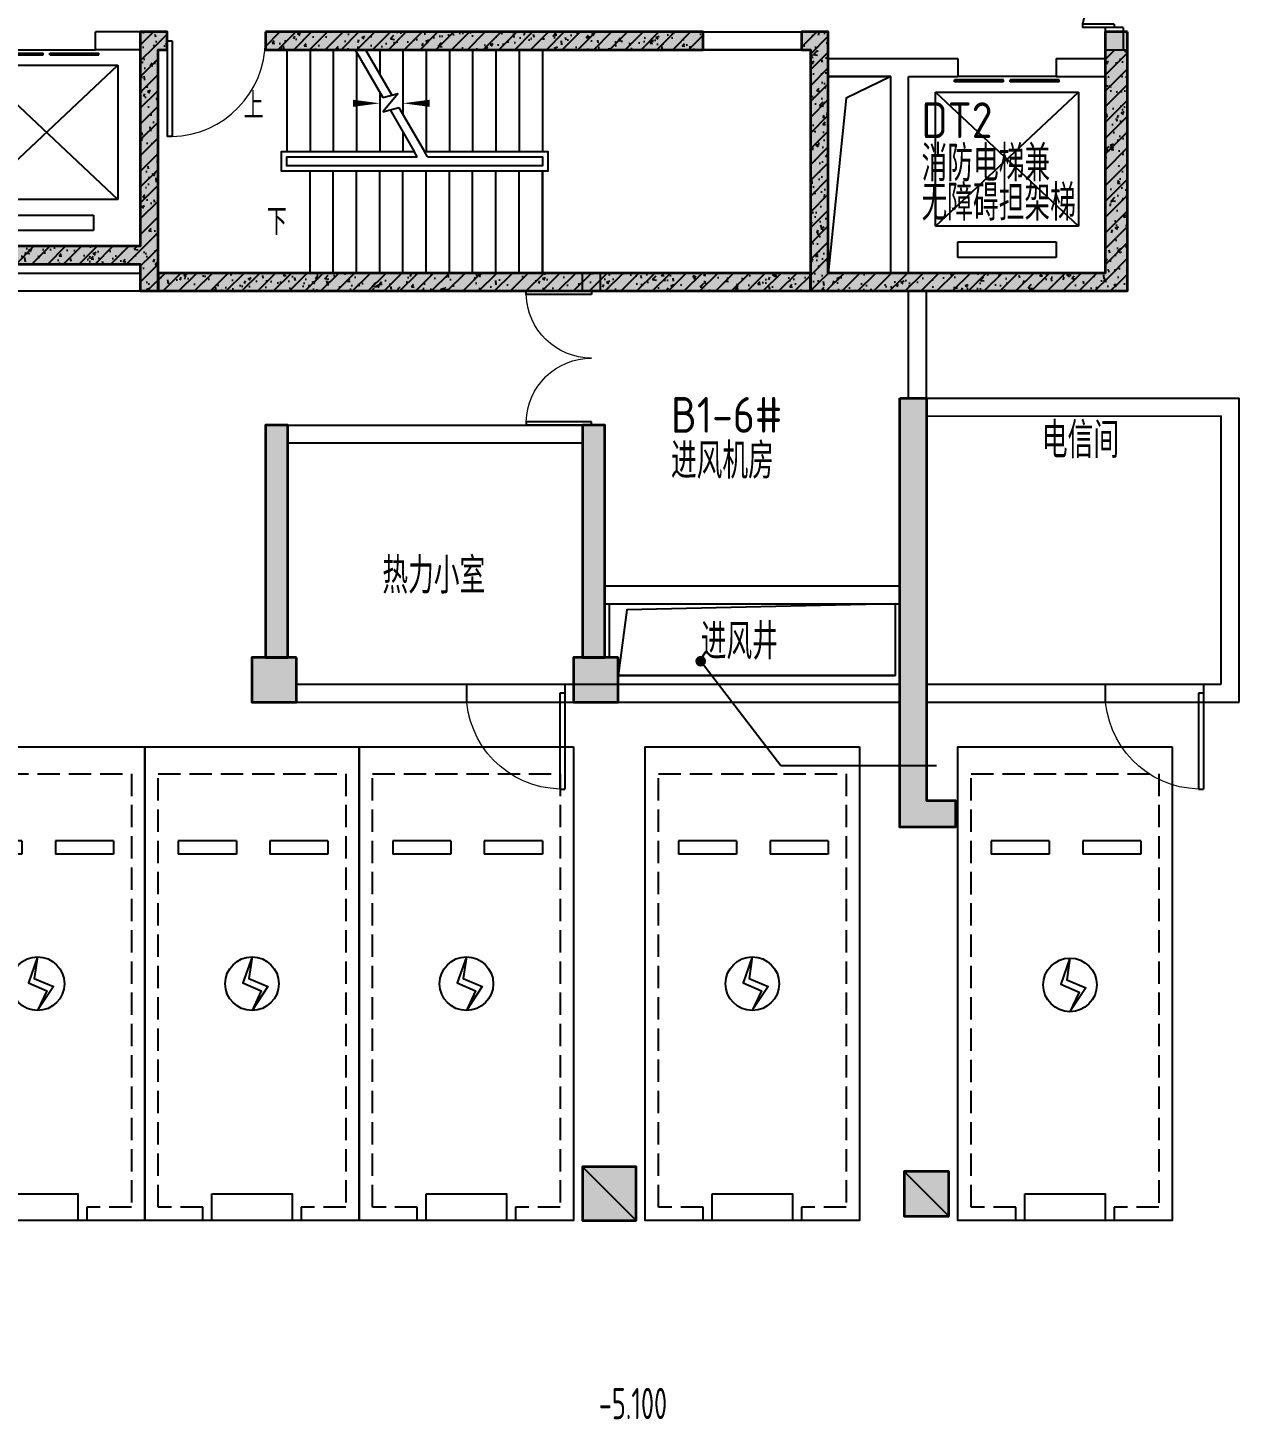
# Model space of a CAD drawing. Extents: x 512858 to 514372, y -232486 to -231710.
# Drawn here: x 512946.51 to 512960.07, y -232100.12 to -232084.55 of the extents above; entities that cross this region are included whole.
import ezdxf

# ---------------------------------------------------------------- set-up
doc = ezdxf.new("R2010")
doc.units = 0
doc.header["$LTSCALE"] = 1000
for name, pattern in [('2#HXT-B1$0$CACHE2', [0.1875, 0.125, -0.0625]), ('新块$0$__DASH', [0.35, 0.25, -0.1]), ('新块$0$DASH', [0.35, 0.25, -0.1])]:
    doc.linetypes.add(name, pattern=pattern)
doc.layers.get('0').update_dxf_attribs({"color": 252})
for name, color, linetype in [('2#HXT-B1$0$A-ANNO-50-SYMB', 252, 'Continuous'), ('2#HXT-B1$0$A-DOOR', 252, 'Continuous'), ('2#HXT-B1$0$A-FIRE-DOOR', 252, 'Continuous'), ('2#HXT-B1$0$A-HOLE-E', 252, 'Continuous'), ('2#HXT-B1$0$A-HOLE-H', 252, '2#HXT-B1$0$CACHE2'), ('2#HXT-B1$0$A-PATT-COLU', 252, 'Continuous'), ('2#HXT-B1$0$A-STAIR', 252, 'Continuous'), ('2#HXT-B1$0$A-STR-CONC-B', 252, 'Continuous'), ('2#HXT-B1$0$A-STR-CONC-C', 252, 'Continuous'), ('2#HXT-B1$0$A-WALL-S', 252, 'Continuous'), ('_0', 252, 'Continuous'), ('A-ANNO-HATC-PATT', 252, 'Continuous'), ('A-ANNO-LEVL', 252, 'Continuous'), ('A-ANNO-NOTE', 252, 'Continuous'), ('A-COLU-CONC', 252, 'Continuous'), ('A-DOOR-FIRE', 252, 'Continuous'), ('A-WALL-BLOK', 252, 'Continuous'), ('AA-WALL', 252, 'Continuous'), ('AD-普通车位', 252, 'Continuous'), ('B1F_车位$0$A-PARK-W', 252, 'Continuous'), ('建-房间名称', 252, 'Continuous'), ('新块$0$A-PARK-D', 252, 'Continuous'), ('新块$0$AD-普通车位', 252, '新块$0$DASH'), ('风井', 252, 'Continuous')]:
    doc.layers.add(name, color=color, linetype=linetype)
for name, color, linetype, lineweight in [('S-COLU', 252, 'Continuous', 35), ('s-colu-cons', 252, 'Continuous', 35), ('S-COLU-HATC', 252, 'Continuous', 25), ('S-WALL', 252, 'Continuous', 35), ('S-WALL-HATC', 252, 'Continuous', 25)]:
    doc.layers.add(name, color=color, linetype=linetype, lineweight=lineweight)
doc.styles.add('2#HXT-B1$0$_TCH_DIM', font='ROMAND', dxfattribs={"width": 0.75, "bigfont": 'HZFS'})
doc.styles.add('_TCH_DIM', font='TSSDENG.shx', dxfattribs={"width": 0.8, "bigfont": 'hztxt.shx'})
doc.styles.add('邻里中心-雨水$0$STANDARD', font='GBENOR', dxfattribs={"bigfont": 'GBCBIG'})
pattern_1 = [(45, (0, 0), (-88.38834764831844, 88.38834764831844), []), (50, (0, 0), (358.6300913003767, -31.37606749129755), [37.5, -412.5]), (355, (0, 0), (-69.3756668065, 376.0960668500059), [30, -330]), (100.4514, (29.88584, -2.61467), (289.2546908570108, 344.7197710304768), [31.870095, -350.571056]), (46.1842, (0, 100), (533.6205243128222, -82.75950716450905), [56.25, -618.75]), (96.63560000000001, (44.4683725, 93.1033465), (467.3313527743517, 487.0589354502209), [47.805144, -525.8565]), (351.1842, (0, 100), (467.3309725668136, 487.0593004626623), [45, -495]), (21, (50, 75), (298.4535260592309, -201.3094453326694), [37.5, -412.5]), (325.9999999999999, (50, 75), (121.6576659607912, 362.5750225234264), [30, -330]), (71.4514, (74.8711165, 58.224197), (420.111314290745, 161.2652483549762), [31.870095, -350.571056]), (37.5, (0, 0), (6.079927658645312, 166.4469269156558), [0, -326, 0, -335, 0, -331.25]), (7.5, (0, 0), (131.5347687210743, 197.2058559411801), [0, -191, 0, -318.5, 0, -126.25]), (-32.5, (-111.5, 0), (266.9112180862045, -11.27743586718988), [0, -125, 0, -390, 0, -517.5]), (-42.50000000000001, (-161.5, 0), (291.5930846711931, 50.05249116615887), [0, -162.5, 0, -259, 0, -367.5])]

# ---------------------------------------------------------------- blocks, each defined once
blk = doc.blocks.new('新块$0$A$C0EC85F9A')
at = {"layer": '新块$0$A-PARK-D'}
for p, q in [((1024.865119934082, 1200.108159065247), (374.865119934082, 1200.108155250549)), ((374.8651123046875, 1050.108156204224), (374.865119934082, 1200.108155250549)), ((1024.865119934082, 1050.108158111572), (1024.865119934082, 1200.108159065247)), ((2049.865119934082, 1200.108160018921), (1399.865112304688, 1200.108158111572)), ((1399.865127563477, 1050.108156204224), (1399.865112304688, 1200.108158111572)), ((2049.865127563477, 1050.108158111572), (2049.865119934082, 1200.108160018921)), ((1024.865119934082, 1050.108158111572), (374.8651123046875, 1050.108156204224)), ((2049.865127563477, 1050.108158111572), (1399.865127563477, 1050.108156204224))]:
    blk.add_line(p, q, dxfattribs=at)
for points in [[(2400, 9.536743164e-07), (2400.000007629395, 5300), (7.6293945312e-06, 5300), (0, 0)], [(750.0000076293945, 5000.000000953674), (1650.000015258789, 5000.000000953674), (1650, 5299.999997138977), (750, 5299.999999046326)]]:
    blk.add_lwpolyline(points, close=True, dxfattribs=at)
at = {"layer": '新块$0$A-PARK-D', "linetype": '新块$0$__DASH'}
blk.add_lwpolyline([(650, 5300.000000953674), (650.0000076293945, 5150), (150, 5150.000000953674), (150.0000076293945, 300), (2250.000007629395, 300.0000009536743), (2250.000015258789, 5150), (1750.000007629395, 5150), (1750.000007629395, 5300.000000953674)], dxfattribs=at)
blk = doc.blocks.new('新块$0$dfghgfhfghg')
at = {"layer": '新块$0$A-PARK-D', "extrusion": (-1.872561112644678e-08, 1.87406039580014e-20, 0.9999999999999999), "rotation": 8.24447464e-08}
blk.add_blockref('新块$0$A$C0EC85F9A', (-1200.000000011176, -2800.000008820101, -2.2470733351e-05), dxfattribs=at)
blk = doc.blocks.new('A$C040F5B7D')
at = {"layer": '新块$0$AD-普通车位', "extrusion": (2.154672387120172e-06, 6.254128229541402e-07, -0.9999999999974832), "zscale": -1}
blk.add_blockref('新块$0$dfghgfhfghg', (-1200.000486263942, 2799.99967507812, 0.0051262731014366), dxfattribs=at)
blk = doc.blocks.new('CHEWEI')
at = {"layer": 'AD-普通车位', "extrusion": (0, 0, -1), "xscale": -1, "zscale": -1, "rotation": 180}
for p in [(-609683.101826099, 196523.3585754803, 0.0033146879616426), (-612083.1023123797, 196523.3582417418, 0.0033146879616426), (-614483.1027986605, 196523.3582417359, 0.0033146879616426), (-617683.101826099, 196523.358575487, 0.0033146879616426), (-621182.9431304957, 196523.078136235, -0.0135671869861596)]:
    blk.add_blockref('A$C040F5B7D', p, dxfattribs=at)
blk = doc.blocks.new('电动车')
at = {"layer": 'B1F_车位$0$A-PARK-W'}
for points in [[(625881.3127244372, 295771.7837683511), (625779.1904470803, 295479.8799666952), (625983.6286609786, 295390.3887376297), (625881.3127244372, 295171.7837683511)], [(625881.3127244371, 295771.7837683511), (625844.7634110507, 295529.8799666952), (626057.7715200944, 295440.3887376297), (625881.3127244372, 295171.7837683511)]]:
    blk.add_lwpolyline(points, dxfattribs=at)
blk.add_circle((625881.3127244372, 295471.7837683511), 300, dxfattribs=at)
blk = doc.blocks.new('2#HXT-B1$0$$DorLib2D$00000225')
at = {"color": 0}
for p, q in [((0.4750000000000032, -0.0014478852985498), (0.4750000000000032, 0.7521225008925327)), ((0.4750000000000032, 0.7521225008925327), (0.5000000000000036, 0.7521225008925363)), ((0.5000000000000036, -0.0014478852985498), (0.5000000000000036, 0.7521225008925363)), ((-0.4999999999999982, -3.6e-15), (-0.5, 0.252035990386009)), ((-0.4750000000000014, 0.252035990386009), (-0.5, 0.252035990386009)), ((-0.4749999999999996, -3.6e-15), (-0.4750000000000014, 0.252035990386009)), ((-0.4749999999999996, -3.6e-15), (-0.4999999999999947, -3.6e-15)), ((0.4750000000000032, -0.0014478852985498), (0.4999999999999929, -0.0014478852985498))]:
    blk.add_line(p, q, dxfattribs=at)
for centre, radius, start, end in [((0.5046168020419071, -0.0019208093578129), 0.7546247204382253, 92.24926861260724, 179.7237749158362), ((-0.5007908120542499, 0.0025725639174823), 0.2507930763238999, 359.7898704778746, 84.09743784757413)]:
    blk.add_arc(centre, radius, start, end, dxfattribs=at)
blk = doc.blocks.new('2#HXT-B1$0$$DORLIB2D$00000127')
at = {"color": 0}
for points in [[(-0.5333333333328483, 0.7948983154366971), (-0.5333333333328483, 0.690405644187237)], [(-0.0333333333328483, 0.7948983154366971), (-0.5333333333328483, 0.7948983154366971)], [(-0.0333333333328483, 0.7948983154366971), (-0.0333333333328483, 0.690405644187237)], [(0.5333333333328483, 0.7948983154366971), (0.0333333333328483, 0.7948983154366971)], [(0.0333333333328483, 0.7948983154366971), (0.0333333333328483, 0.690405644187237)], [(0.5333333333328483, 0.7948983154366971), (0.5333333333328483, 0.690405644187237)], [(-0.0333333333328483, 0.690405644187237), (-0.5333333333328483, 0.690405644187237)], [(0.5333333333328483, 0.690405644187237), (0.0333333333328483, 0.690405644187237)], [(0.5, 0.4999999999999858), (-0.5, 0.4999999999999858)]]:
    blk.add_lwpolyline(points, dxfattribs=at)
blk = doc.blocks.new('2#HXT-B1$0$$DorLib2D$00000001')
for p, q in [((0.45, 0.9750000000000001), (0.5000000000000002, 0.9750000000000001)), ((0.45, 0), (0.45, 0.9750000000000001)), ((0.5, 0), (0.5, 0.9750000000000001)), ((0.5, 0), (0.45, 0))]:
    blk.add_line(p, q)
at = {"lineweight": 13}
blk.add_arc((0.475, 0), 0.975, 91.4692835813538, 180, dxfattribs=at)
blk = doc.blocks.new('2#HXT-B1$0$$DorLib2D$00000231')
at = {"color": 0}
for p, q in [((-0.4999999999999947, 7.1e-15), (-0.2500000000000284, 0.4330127018921708)), ((0.5000000000000053, 7.1e-15), (0.250000000000032, 0.4330127018921708))]:
    blk.add_line(p, q, dxfattribs=at)
for centre, radius, start, end in [((-0.4999999999996803, 3.055e-13), 0.499999999999681, 0, 59.99999999996344), ((0.5000000000000426, -2.49e-14), 0.4999999999999835, 120.0000000000366, 180)]:
    blk.add_arc(centre, radius, start, end, dxfattribs=at)
blk = doc.blocks.new('2#HXT-B1')
at = {"layer": '2#HXT-B1$0$A-PATT-COLU'}
h = blk.add_hatch(dxfattribs=at)
h.set_pattern_fill('钢筋混凝土', color=256, scale=50, style=0)
h.set_pattern_definition(pattern_1)
h.paths.add_polyline_path([(-59162.02434097709, -20597.76585794642), (-59162.02434097707, -20897.76585794642), (-58262.02434097708, -20897.76585794637), (-58112.02434097708, -20797.76585794636), (-58112.02434097709, -20597.76585794636)], flags=17)
h = blk.add_hatch(dxfattribs=at)
h.set_pattern_fill('钢筋混凝土', color=256, scale=50, style=0)
h.set_pattern_definition(pattern_1)
h.paths.add_polyline_path([(-58112.02434097708, -20797.76585794636), (-57962.02434097708, -20897.76585794636), (-54612.02434097708, -20897.76585794642), (-54612.02434097708, -20747.76585794642), (-54612.02434097708, -20597.76585794642), (-58112.02434097708, -20597.76585794636)], flags=17)
h = blk.add_hatch(dxfattribs=at)
h.set_pattern_fill('钢筋混凝土', color=256, scale=50, style=0)
h.set_pattern_definition(pattern_1)
h.paths.add_polyline_path([(-54612.02434097708, -20747.76585794642), (-54612.02434097708, -20897.76585794642), (-52412.02434097696, -20897.76585794642), (-52412.02434097697, -20747.76585794642), (-52412.02434097696, -20597.76585794642), (-54612.02434097708, -20597.76585794642)], flags=17)
h = blk.add_hatch(dxfattribs=at)
h.set_pattern_fill('钢筋混凝土', color=256, scale=50, style=0)
h.set_pattern_definition(pattern_1)
h.paths.add_polyline_path([(-52412.02434097697, -20747.76585794642), (-52412.02434097694, -20897.76585794642), (-52012.0243409769, -20897.76585794632), (-52162.02434097696, -20797.76585794638), (-52312.02434097708, -20597.7658579464), (-52412.024340977, -20597.76585794642)], flags=17)
h = blk.add_hatch(dxfattribs=at)
h.set_pattern_fill('钢筋混凝土', color=256, scale=50, style=0)
h.set_pattern_definition(pattern_1)
h.paths.add_polyline_path([(-52162.02434097696, -20797.76585794638), (-52012.0243409769, -20897.76585794632), (-52012.02434097708, -20597.76585794627), (-52312.02434097708, -20597.76585794645)], flags=17)
h = blk.add_hatch(dxfattribs=at)
h.set_pattern_fill('钢筋混凝土', color=256, scale=50, style=0)
h.set_pattern_definition(pattern_1)
h.paths.add_polyline_path([(-51162.02434097708, -20597.76585794636), (-51162.02434097708, -20897.76585794636), (-50412.02434097673, -20897.76585794636), (-50412.02434097673, -20747.76585794636), (-50412.02434097673, -20597.76585794636)], flags=17)
h = blk.add_hatch(dxfattribs=at)
h.set_pattern_fill('钢筋混凝土', color=256, scale=50, style=0)
h.set_pattern_definition(pattern_1)
h.paths.add_polyline_path([(-50412.02434097673, -20747.76585794636), (-50412.02434097673, -20897.76585794636), (-45162.02434097696, -20897.76585794636), (-45012.02434097696, -20747.76585794636), (-44862.02434097696, -20597.76585794636), (-50412.02434097673, -20597.76585794636)], flags=17)
h = blk.add_hatch(dxfattribs=at)
h.set_pattern_fill('钢筋混凝土', color=256, scale=50, style=0)
h.set_pattern_definition(pattern_1)
h.paths.add_polyline_path([(-45162.02434097696, -21497.76585794642), (-44862.02434097696, -21497.76585794642), (-44862.02434097696, -20597.76585794636), (-45012.02434097696, -20747.76585794636), (-45162.02434097696, -20897.76585794636)], flags=17)
h = blk.add_hatch(dxfattribs=at)
h.set_pattern_fill('钢筋混凝土', color=256, scale=50, style=0)
h.set_pattern_definition(pattern_1)
h.paths.add_polyline_path([(-58262.02434097708, -21397.76585794636), (-57962.02434097708, -21397.76585794636), (-57962.02434097708, -20897.76585794636), (-58112.02434097708, -20797.76585794636), (-58262.02434097708, -20897.76585794637)], flags=17)
h = blk.add_hatch(dxfattribs=at)
h.set_pattern_fill('钢筋混凝土', color=256, scale=50, style=0)
h.set_pattern_definition(pattern_1)
h.paths.add_polyline_path([(-58112.02434097708, -23197.76585794642), (-57962.02434097708, -23197.76585794642), (-57962.02434097708, -23097.76187837549), (-58262.02434097708, -23097.76187837549), (-58262.02434097708, -23197.76585794642)], flags=17)
h = blk.add_hatch(dxfattribs=at)
h.set_pattern_fill('钢筋混凝土', color=256, scale=50, style=0)
h.set_pattern_definition(pattern_1)
h.paths.add_polyline_path([(-55762.02434097708, -23197.76585794636), (-55662.02434097708, -23297.76585794636), (-55562.02434097708, -23297.76585794636), (-55562.02434097708, -23097.76585794636), (-55862.02434097708, -23097.76585794636)], flags=17)
h = blk.add_hatch(dxfattribs=at)
h.set_pattern_fill('钢筋混凝土', color=256, scale=50, style=0)
h.set_pattern_definition(pattern_1)
h.paths.add_polyline_path([(-55795.35767431041, -25597.76585794642), (-55662.02434097708, -25597.76585794642), (-55662.02434097708, -23297.76585794636), (-55762.02434097708, -23197.76585794636), (-55862.02434097708, -23097.76585794636), (-55862.02434097708, -25497.76585794642)], flags=17)
h = blk.add_hatch(dxfattribs=at)
h.set_pattern_fill('钢筋混凝土', color=256, scale=50, style=0)
h.set_pattern_definition(pattern_1)
h.paths.add_polyline_path([(-54462.02434097708, -23097.76585794636), (-54462.02434097708, -23297.76585794636), (-49562.02434097708, -23297.76585794636), (-49562.02434097708, -23097.76585794636)], flags=17)
h = blk.add_hatch(dxfattribs=at)
h.set_pattern_fill('钢筋混凝土', color=256, scale=50, style=0)
h.set_pattern_definition(pattern_1)
h.paths.add_polyline_path([(-48462.02434097696, -23097.76585794636), (-48462.02434097696, -23297.76585794636), (-48362.02434097708, -23297.76585794636), (-48262.02434097708, -23197.76585794636), (-48162.02434097708, -23097.76585794636)], flags=17)
h = blk.add_hatch(dxfattribs=at)
h.set_pattern_fill('钢筋混凝土', color=256, scale=50, style=0)
h.set_pattern_definition(pattern_1)
h.paths.add_polyline_path([(-48262.02434097708, -23497.76585794636), (-48162.02434097708, -23497.76585794636), (-48162.02434097708, -23097.76585794636), (-48262.02434097708, -23197.76585794636), (-48362.02434097708, -23297.76585794636), (-48362.02434097708, -23497.76585794636)], flags=17)
h = blk.add_hatch(dxfattribs=at)
h.set_pattern_fill('钢筋混凝土', color=256, scale=50, style=0)
h.set_pattern_definition(pattern_1)
h.paths.add_polyline_path([(-58112.02434097708, -25597.76585794642), (-57962.02434097708, -25497.76585794642), (-57962.02434097708, -23197.76585794642), (-58112.02434097708, -23197.76585794642), (-58262.02434097708, -23197.76585794642), (-58262.02434097708, -25497.76585794642), (-58262.02434097708, -25697.76585794642)], flags=17)
h = blk.add_hatch(dxfattribs=at)
h.set_pattern_fill('钢筋混凝土', color=256, scale=50, style=0)
h.set_pattern_definition(pattern_1)
h.paths.add_polyline_path([(-44937.02434097696, -23497.76585794636), (-44812.02434097696, -23497.76585794636), (-44812.02434097696, -23297.76585794636), (-45062.02434097696, -23297.76585794636), (-45062.02434097696, -23497.76585794636)], flags=17)
h = blk.add_hatch(dxfattribs=at)
h.set_pattern_fill('钢筋混凝土', color=256, scale=50, style=0)
h.set_pattern_definition(pattern_1)
h.paths.add_polyline_path([(-48262.02434097708, -25864.43252461303), (-48162.02434097708, -25797.76585794636), (-48162.02434097708, -23497.76585794636), (-48262.02434097708, -23497.76585794636), (-48362.02434097708, -23497.76585794636), (-48362.02434097708, -25797.76585794636)], flags=17)
h = blk.add_hatch(dxfattribs=at)
h.set_pattern_fill('钢筋混凝土', color=256, scale=50, style=0)
h.set_pattern_definition(pattern_1)
h.paths.add_polyline_path([(-44937.02434097696, -25897.76585794636), (-44812.02434097696, -25997.76585794636), (-44812.02434097696, -23497.76585794636), (-44937.02434097696, -23497.76585794636), (-45062.02434097696, -23497.76585794636), (-45062.02434097696, -25797.76585794636)], flags=17)
h = blk.add_hatch(dxfattribs=at)
h.set_pattern_fill('钢筋混凝土', color=256, scale=50, style=0)
h.set_pattern_definition(pattern_1)
h.paths.add_polyline_path([(-58262.02434097708, -25697.76585794642), (-57762.02434097663, -25697.76585794642), (-55862.02434097708, -25697.76585794642), (-55795.35767431041, -25597.76585794642), (-55862.02434097708, -25497.76585794642), (-57762.0243409765, -25497.76585794642), (-57962.02434097708, -25497.76585794642), (-58112.02434097708, -25597.76585794642)], flags=17)
h = blk.add_hatch(dxfattribs=at)
h.set_pattern_fill('钢筋混凝土', color=256, scale=50, style=0)
h.set_pattern_definition(pattern_1)
h.paths.add_polyline_path([(-57962.02434097708, -25497.76585794666), (-58262.02434097684, -25497.76585794665), (-58262.02434097675, -25697.76585794642), (-58262.02434097661, -25997.76585794659), (-57762.02434097684, -25997.76585794642), (-57762.02434097663, -25697.76585794642), (-57762.0243409769, -25497.76585794683)], flags=17)
h = blk.add_hatch(dxfattribs=at)
h.set_pattern_fill('钢筋混凝土', color=256, scale=50, style=0)
h.set_pattern_definition(pattern_1)
h.paths.add_polyline_path([(-55762.02434097708, -25897.76585794636), (-55662.02434097708, -25797.76585794636), (-55662.02434097708, -25597.76585794642), (-55795.35767431041, -25597.76585794642), (-55862.02434097708, -25697.76585794642), (-55862.02434097708, -25997.76585794636)], flags=17)
h = blk.add_hatch(dxfattribs=at)
h.set_pattern_fill('钢筋混凝土', color=256, scale=50, style=0)
h.set_pattern_definition(pattern_1)
h.paths.add_polyline_path([(-55762.02434097708, -25897.76585794636), (-55862.02434097708, -25997.76585794636), (-48262.02434097708, -25997.76585794636), (-48262.02434097708, -25864.43252461303), (-48362.02434097708, -25797.76585794636), (-55662.02434097708, -25797.76585794636)], flags=17)
h = blk.add_hatch(dxfattribs=at)
h.set_pattern_fill('钢筋混凝土', color=256, scale=50, style=0)
h.set_pattern_definition(pattern_1)
h.paths.add_polyline_path([(-48262.02434097708, -25864.43252461303), (-48262.02434097708, -25997.76585794636), (-47362.02434097708, -25997.76585794636), (-47362.02434097708, -25897.76585794636), (-47362.02434097708, -25797.76585794636), (-48162.02434097708, -25797.76585794636)], flags=17)
h = blk.add_hatch(dxfattribs=at)
h.set_pattern_fill('钢筋混凝土', color=256, scale=50, style=0)
h.set_pattern_definition(pattern_1)
h.paths.add_polyline_path([(-47362.02434097708, -25897.76585794636), (-47362.02434097708, -25997.76585794636), (-44812.02434097696, -25997.76585794636), (-44937.02434097696, -25897.76585794636), (-45062.02434097696, -25797.76585794636), (-47362.02434097708, -25797.76585794636)], flags=17)
at = {"layer": '2#HXT-B1$0$A-ANNO-50-SYMB'}
for points in [[(-54352.02434097716, -23897.76585794664, 0, 0, 0), (-53182.02434097716, -23897.76585794658, 0, 80.00000000000001, 0), (-53482.02434097716, -23897.76585794658, 0, 0, 0)], [(-54092.0243409771, -25197.76585794659, 0, 0, 0), (-49862.02434097711, -25197.76585794643, 0, 0, 0), (-49862.02434097716, -23897.76585794643, 0, 0, 0), (-52922.02434097716, -23897.76585794657, 0, 80.00000000000001, 0), (-52622.02434097716, -23897.76585794657, 0, 0, 0)]]:
    blk.add_lwpolyline(points, format="xyseb", dxfattribs=at)
at = {"layer": '2#HXT-B1$0$A-FIRE-DOOR'}
for p, q in [((-54262.22964395978, -21697.76585794641), (-52762.22964395978, -21697.76585794637)), ((-54262.22964395978, -21797.76585794641), (-52762.22964395978, -21797.76585794637))]:
    blk.add_line(p, q, dxfattribs=at)
at = {"layer": '2#HXT-B1$0$A-HOLE-E'}
for points in [[(-50512.02434097626, -20897.7658579463), (-52312.02434097684, -20897.76585794636), (-52312.02434097684, -21697.76582345943), (-50512.02434097626, -21697.76582345949)], [(-47462.02434097708, -23597.76585794642), (-48162.02434097696, -23597.76585794642), (-48162.02434097696, -25797.76585794648), (-47462.02434097708, -25797.76585794642)]]:
    blk.add_lwpolyline(points, close=True, dxfattribs=at)
for points in [[(-50512.02434097673, -20897.76585794636), (-52092.32231622189, -21126.81500173535), (-52312.02434097684, -21697.76582345943)], [(-47462.02434097708, -23597.76585794642), (-47961.13246962393, -23840.45716734231), (-48162.02434097696, -25797.76585794648)]]:
    blk.add_lwpolyline(points, dxfattribs=at)
at = {"layer": '2#HXT-B1$0$A-HOLE-H'}
for points in [[(-54512.02434099675, -21697.76585794677), (-54262.02434099675, -21697.76585794671), (-54262.02434099675, -20897.76585794671), (-54512.02434099675, -20897.76585794671)], [(-53612.02434099687, -21097.76585794671), (-53312.02434099687, -21097.76585794671), (-53312.02434099687, -20897.76585794671), (-53612.02434099675, -20897.76585794671)], [(-52712.02434099698, -21697.76585794677), (-52512.02434099698, -21697.76585794677), (-52512.02434099698, -20897.76585794671), (-52712.02434099698, -20897.76585794671)], [(-52312.02441858139, -21697.76582345949), (-50512.02434097708, -21697.76582345949), (-50512.02434097708, -21797.7658579463), (-52312.02441858139, -21797.7658579463)]]:
    blk.add_lwpolyline(points, close=True, dxfattribs=at)
for points in [[(-54262.02434099675, -20897.76585794671), (-54512.02434097696, -21697.76585794642)], [(-54262.22964395978, -21697.76585794648), (-54512.02434097696, -20897.76585794636)], [(-53612.02434099687, -21097.76585794671), (-53312.02434099687, -20897.76585794671)], [(-53312.02434099687, -21097.76585794671), (-53612.02434099675, -20897.76585794671)], [(-52712.02434099698, -20897.76585794671), (-52512.02434097719, -21697.76585794636)], [(-52712.02434099698, -21697.76585794636), (-52512.02434099698, -20897.76585794671)], [(-52312.02441858139, -21797.7658579463), (-50512.02434097708, -21697.76582345949)], [(-50512.02434097708, -21797.7658579463), (-52312.02441858139, -21697.76602513425)]]:
    blk.add_lwpolyline(points, dxfattribs=at)
at = {"layer": '2#HXT-B1$0$A-STAIR'}
for p, q in [((-54222.02434097719, -23297.76585794663), (-53456.16952940993, -23297.76585794659)), ((-54222.02434097719, -23297.76585794663), (-54222.02434097714, -24437.76585794663)), ((-53962.02434097719, -23297.76585794662), (-53962.02434097714, -24437.76585794662)), ((-53702.02434097719, -23297.7658579466), (-53702.02434097714, -24437.7658579466)), ((-53456.16952940993, -23297.76585794659), (-53146.94307331972, -23833.36179093925)), ((-53442.02434097719, -23322.26604299473), (-53442.02434097714, -24437.76585794659)), ((-53340.69947557201, -23297.76585794659), (-51362.02434097719, -23297.7658579465)), ((-53340.69947557201, -23297.76585794659), (-53046.94307331972, -23806.56687169613)), ((-53182.02434097719, -23297.76585794658), (-53182.02434097718, -23572.59925296263)), ((-52922.02434097719, -23297.76585794657), (-52922.02434097716, -24022.93246293053)), ((-52662.02434097719, -23297.76585794656), (-52662.02434097714, -24437.76585794656)), ((-52402.02434097719, -23297.76585794655), (-52402.02434097714, -24437.76585794655)), ((-52142.02434097719, -23297.76585794654), (-52142.02434097714, -24437.76585794654)), ((-51882.02434097719, -23297.76585794652), (-51882.02434097714, -24437.76585794652)), ((-51622.02434097719, -23297.76585794651), (-51622.02434097714, -24437.76585794651)), ((-51362.02434097719, -23297.7658579465), (-51362.02434097714, -24437.7658579465)), ((-48362.02434097719, -23297.76585794636), (-51362.02434097719, -23297.7658579465)), ((-51362.02434097719, -23297.7658579465), (-51362.02434097714, -24437.7658579465)), ((-48362.02434097708, -25797.76585794636), (-48362.02434097719, -23297.76585794636)), ((-57712.02434097708, -24972.76585794648), (-57712.02434097708, -23472.76585794654)), ((-57712.02434097708, -23472.76585794654), (-56112.02434097708, -23472.76585794648)), ((-57712.02434097708, -24972.76585794648), (-56112.02434097708, -23472.76585794648)), ((-57712.02434097708, -23472.76585794654), (-56112.02434097696, -24972.76585794648)), ((-56112.02434097708, -23472.76585794648), (-56112.02434097696, -24972.76585794648)), ((-53182.02434097717, -23772.59925296263), (-53182.02434097714, -24437.76585794658)), ((-52974.59152206978, -23787.18033196756), (-53147.48375643734, -23993.22527340677)), ((-53146.94307331972, -23833.36179093925), (-52974.59152206978, -23787.18033196756)), ((-46962.02434097708, -25272.76585794642), (-46962.02434097708, -23772.7658579463)), ((-46962.02434097708, -23772.7658579463), (-45362.02434097708, -23772.76585794636)), ((-46962.02434097708, -25272.76585794642), (-45362.02434097708, -23772.76585794636)), ((-46962.02434097708, -23772.7658579463), (-45362.02434097708, -25272.76585794648)), ((-45362.02434097708, -23772.76585794636), (-45362.02434097708, -25272.76585794648)), ((-53147.48375643734, -23993.22527340677), (-52967.08376988832, -23944.88724269636)), ((-53067.08376988832, -23971.68216193948), (-52797.99022253371, -24437.76585794656)), ((-52967.08376988832, -23944.88724269636), (-52682.52016869577, -24437.76585794656)), ((-52922.02434097715, -24222.93246293053), (-52922.02434097714, -24437.76585794657)), ((-52763.34920638232, -24497.76585794656), (-52797.99022253371, -24437.76585794656)), ((-52647.8791525444, -24497.76585794656), (-52682.52016869577, -24437.76585794656)), ((-53962.02434097708, -25797.76585794658), (-53962.02434097711, -24657.76585794662)), ((-53702.02434097708, -25797.76585794658), (-53702.02434097711, -24657.7658579466)), ((-53442.02434097708, -25797.76585794656), (-53442.02434097711, -24657.76585794659)), ((-53182.02434097708, -25797.76585794656), (-53182.02434097711, -24657.76585794658)), ((-52922.02434097708, -25797.76585794655), (-52922.02434097711, -24657.76585794657)), ((-52662.02434097708, -25797.76585794654), (-52662.02434097711, -24657.76585794656)), ((-52402.02434097708, -25797.76585794653), (-52402.02434097711, -24657.76585794655)), ((-52142.02434097708, -25797.76585794652), (-52142.02434097711, -24657.76585794654)), ((-51882.02434097708, -25797.76585794652), (-51882.02434097711, -24657.76585794652)), ((-51622.02434097708, -25797.76585794651), (-51622.02434097711, -24657.76585794651)), ((-51362.02434097708, -25797.7658579465), (-51362.02434097711, -24657.7658579465)), ((-51362.02434097713, -24657.7658579465), (-51362.02434097708, -25797.7658579465)), ((-56112.02434097696, -24972.76585794648), (-57712.02434097708, -24972.76585794648)), ((-57437.02434097708, -25322.76585794665), (-57437.02434097696, -25147.76585794659)), ((-57437.02434097696, -25147.76585794659), (-56387.02434097696, -25147.76585794659)), ((-56387.02434097696, -25147.76585794659), (-56387.02434097696, -25322.76585794665)), ((-56387.02434097696, -25322.76585794665), (-57437.02434097708, -25322.76585794665)), ((-45362.02434097708, -25272.76585794648), (-46962.02434097708, -25272.76585794642)), ((-46712.02434097708, -25622.7658579463), (-46712.02434097708, -25447.76585794642)), ((-46712.02434097708, -25447.76585794642), (-45612.02434097696, -25447.76585794636)), ((-45612.02434097696, -25447.76585794636), (-45612.02434097696, -25622.7658579463)), ((-45612.02434097696, -25622.7658579463), (-46712.02434097708, -25622.7658579463)), ((-51362.02434097708, -25797.7658579465), (-53962.02434097708, -25797.76585794658)), ((-51362.02434097708, -25797.7658579465), (-48362.02434097708, -25797.76585794636))]:
    blk.add_line(p, q, dxfattribs=at)
for points in [[(-52682.52016869577, -24437.76585794656), (-51302.02434097714, -24437.7658579465), (-51302.02434097713, -24657.7658579465), (-54282.02434097714, -24657.76585794663), (-54282.02434097714, -24437.76585794663), (-52797.99022253371, -24437.76585794656)], [(-52647.8791525444, -24497.76585794656), (-51362.02434097714, -24497.7658579465), (-51362.02434097713, -24597.7658579465), (-54222.02434097714, -24597.76585794663), (-54222.02434097714, -24497.76585794663), (-52763.34920638232, -24497.76585794656)]]:
    blk.add_lwpolyline(points, dxfattribs=at)
at = {"layer": '2#HXT-B1$0$A-STR-CONC-B'}
for p, q in [((-59162.02434097709, -20597.76585794642), (-58112.02434097709, -20597.76585794636)), ((-59162.02434097709, -20597.76585794642), (-59162.02434097707, -20897.76585794642)), ((-58112.02434097708, -20597.76585794636), (-54612.02434097708, -20597.76585794642)), ((-54612.02434097708, -20597.76585794642), (-52412.02434097696, -20597.76585794642)), ((-52412.024340977, -20597.76585794642), (-52312.02434097708, -20597.7658579464)), ((-52012.0243409769, -20897.76585794632), (-52012.02434097708, -20597.76585794627)), ((-51162.02434097708, -20597.76585794636), (-50412.02434097673, -20597.76585794636)), ((-51162.02434097708, -20597.76585794636), (-51162.02434097708, -20897.76585794636)), ((-50412.02434097673, -20597.76585794636), (-44862.02434097696, -20597.76585794636)), ((-44862.02434097696, -21497.76585794642), (-44862.02434097696, -20597.76585794636)), ((-59162.02434097707, -20897.76585794642), (-58262.02434097708, -20897.76585794637)), ((-58262.02434097708, -21397.76585794636), (-58262.02434097708, -20897.76585794637)), ((-57962.02434097708, -21397.76585794636), (-57962.02434097708, -20897.76585794636)), ((-57962.02434097708, -20897.76585794636), (-54612.02434097708, -20897.76585794642)), ((-54612.02434097708, -20897.76585794642), (-52412.02434097696, -20897.76585794642)), ((-52412.02434097694, -20897.76585794642), (-52012.0243409769, -20897.76585794632)), ((-51162.02434097708, -20897.76585794636), (-50412.02434097673, -20897.76585794636)), ((-50412.02434097673, -20897.76585794636), (-45162.02434097696, -20897.76585794636)), ((-45162.02434097696, -21497.76585794642), (-45162.02434097696, -20897.76585794636)), ((-58262.02434097708, -21397.76585794636), (-57962.02434097708, -21397.76585794636)), ((-45162.02434097696, -21497.76585794642), (-44862.02434097696, -21497.76585794642)), ((-58262.02434097708, -23197.76585794642), (-58262.02434097708, -23097.76187837549)), ((-58262.02434097708, -23097.76187837549), (-57962.02434097708, -23097.76187837549)), ((-57962.02434097708, -23197.76585794642), (-57962.02434097708, -23097.76187837549)), ((-55862.02434097708, -23097.76585794636), (-55562.02434097708, -23097.76585794636)), ((-55862.02434097708, -25497.76585794642), (-55862.02434097708, -23097.76585794636)), ((-55562.02434097708, -23097.76585794636), (-55562.02434097708, -23297.76585794636)), ((-54462.02434097708, -23097.76585794636), (-49562.02434097708, -23097.76585794636)), ((-54462.02434097708, -23097.76585794636), (-54462.02434097708, -23297.76585794636)), ((-49562.02434097708, -23097.76585794636), (-49562.02434097708, -23297.76585794636)), ((-48462.02434097696, -23097.76585794636), (-48162.02434097708, -23097.76585794636)), ((-48462.02434097696, -23097.76585794636), (-48462.02434097696, -23297.76585794636)), ((-48162.02434097708, -23497.76585794636), (-48162.02434097708, -23097.76585794636)), ((-58262.02434097708, -25497.76585794642), (-58262.02434097708, -23197.76585794642)), ((-57962.02434097708, -25497.76585794642), (-57962.02434097708, -23197.76585794642)), ((-55662.02434097708, -23297.76585794636), (-55562.02434097708, -23297.76585794636)), ((-55662.02434097708, -25597.76585794642), (-55662.02434097708, -23297.76585794636)), ((-54462.02434097708, -23297.76585794636), (-49562.02434097708, -23297.76585794636)), ((-48462.02434097696, -23297.76585794636), (-48362.02434097708, -23297.76585794636)), ((-48362.02434097708, -23497.76585794636), (-48362.02434097708, -23297.76585794636)), ((-45062.02434097696, -23497.76585794636), (-45062.02434097696, -23297.76585794636)), ((-45062.02434097696, -23297.76585794636), (-44812.02434097696, -23297.76585794636)), ((-44812.02434097696, -23497.76585794636), (-44812.02434097696, -23297.76585794636)), ((-48362.02434097708, -25797.76585794636), (-48362.02434097708, -23497.76585794636)), ((-48162.02434097708, -25797.76585794636), (-48162.02434097708, -23497.76585794636)), ((-45062.02434097696, -25797.76585794636), (-45062.02434097696, -23497.76585794636)), ((-44812.02434097696, -25997.76585794636), (-44812.02434097696, -23497.76585794636)), ((-58262.02434097708, -25697.76585794642), (-58262.02434097708, -25497.76585794642)), ((-57962.02434097708, -25497.76585794642), (-57762.0243409765, -25497.76585794642)), ((-57762.0243409765, -25497.76585794642), (-55862.02434097708, -25497.76585794642)), ((-55662.02434097708, -25797.76585794636), (-55662.02434097708, -25597.76585794642)), ((-57762.02434097663, -25697.76585794642), (-55862.02434097708, -25697.76585794642)), ((-55862.02434097708, -25997.76585794636), (-55862.02434097708, -25697.76585794642)), ((-55662.02434097708, -25797.76585794636), (-48362.02434097708, -25797.76585794636)), ((-48162.02434097708, -25797.76585794636), (-47362.02434097708, -25797.76585794636)), ((-47362.02434097708, -25797.76585794636), (-45062.02434097696, -25797.76585794636)), ((-55862.02434097708, -25997.76585794636), (-48262.02434097708, -25997.76585794636)), ((-48262.02434097708, -25997.76585794636), (-47362.02434097708, -25997.76585794636)), ((-47362.02434097708, -25997.76585794636), (-44812.02434097696, -25997.76585794636))]:
    blk.add_line(p, q, dxfattribs=at)
at = {"layer": '2#HXT-B1$0$A-STR-CONC-C'}
for points in [[(-58262.02434097684, -25497.76585794665), (-58262.02434097675, -25697.7658579462)], [(-57762.0243409769, -25497.76585794683), (-57962.02434097708, -25497.76585794666)], [(-58262.02434097675, -25697.76585794642), (-58262.02434097661, -25997.76585794659)], [(-57762.02434097684, -25997.76585794642), (-57762.02434097663, -25697.76585794642)], [(-58262.02434097661, -25997.76585794659), (-57762.02434097684, -25997.76585794642)]]:
    blk.add_lwpolyline(points, dxfattribs=at)
at = {"layer": '2#HXT-B1$0$A-WALL-S'}
for p, q in [((-52012.02434097719, -20697.76585794636), (-51162.02434097708, -20697.76585794636)), ((-52012.02434097719, -20697.76585794636), (-52012.02434097719, -20897.76585794636)), ((-54712.02434097708, -21797.76585794642), (-54712.02434097708, -20897.76585794642)), ((-54512.02434097708, -21697.76585794642), (-54512.02434097708, -20897.76585794642)), ((-52512.02434097708, -21697.76585794636), (-52512.02434097698, -20897.76585794642)), ((-52312.02434097708, -21697.76585794635), (-52312.02434097698, -20897.7658579464)), ((-52012.02434097719, -20897.76585794636), (-51162.02434097708, -20897.76585794636)), ((-50512.02434097673, -21697.76585794625), (-50512.02434097683, -20897.76585794636)), ((-50412.02434097671, -21797.76585794624), (-50412.02434097683, -20897.76585794636)), ((-58262.02434097696, -21397.76585794635), (-58262.02434097697, -21547.7618783756)), ((-58062.02434097696, -21397.76585794637), (-58262.02434097696, -21397.76585794635)), ((-58062.02434097696, -21397.76585794637), (-58062.02434097697, -21547.76187837561)), ((-45062.02434097696, -21497.76585794642), (-45062.02434097696, -21647.76187837828)), ((-44862.02434097696, -21497.76585794642), (-44862.02434097696, -21647.76187837828)), ((-54512.02434097708, -21697.76585794642), (-54262.22964395978, -21697.76585794641)), ((-52762.22964395978, -21697.76585794637), (-52512.02434097708, -21697.76585794636)), ((-52312.02434097708, -21697.76585794635), (-50512.02434097673, -21697.76585794625)), ((-54712.02434097708, -21797.76585794642), (-54262.22964395978, -21797.76585794641)), ((-52762.22964395978, -21797.76585794637), (-52412.02434097708, -21797.76585794636)), ((-52412.02434097707, -21797.76585794636), (-50412.02434097671, -21797.76585794624)), ((-58262.02434097707, -22947.7618783756), (-58262.02434097708, -23097.76187837542)), ((-58062.02434097707, -22947.76187837561), (-58062.02434097708, -23097.76187837544)), ((-58062.02434097708, -23097.76187837544), (-58262.02434097708, -23097.76187837542)), ((-57462.02434097696, -23097.7658579464), (-57962.02434097708, -23097.76585794642)), ((-55862.02434097708, -23097.76585794636), (-56362.02434097696, -23097.76585794638)), ((-49562.02434097708, -23097.76585794636), (-48462.02434097696, -23097.76585794636)), ((-45062.02434097696, -23047.76187837828), (-45062.02434097696, -23297.76585794636)), ((-44862.02434097696, -23047.76187837828), (-44862.02434097696, -23297.76585794636)), ((-57462.02434097696, -23297.7658579464), (-57962.02434097708, -23297.76585794642)), ((-55862.02434097708, -23297.76585794636), (-56362.02434097696, -23297.76585794638)), ((-49562.02434097708, -23297.76585794636), (-48462.02434097696, -23297.76585794636)), ((-48162.02434097708, -23397.76585794636), (-47362.02434097696, -23397.76585794636)), ((-47362.02434097696, -23397.76585794636), (-46712.02434097708, -23397.76585794636)), ((-45612.02434097708, -23397.76585794636), (-45062.02434097696, -23397.76585794636)), ((-48162.02434097708, -23597.76585794636), (-47462.02434097697, -23597.76585794636)), ((-47462.02434097707, -25797.76585794636), (-47462.02434097697, -23597.76585794636)), ((-47262.02434097707, -25797.76585794636), (-47262.02434097697, -23597.76585794636)), ((-47262.02434097697, -23597.76585794636), (-46712.02434097708, -23597.76585794636)), ((-45612.02434097708, -23597.76585794636), (-45062.02434097696, -23597.76585794636)), ((-57762.02434097671, -25797.76585794636), (-55862.02434097708, -25797.76585794636)), ((-57762.02434097684, -25997.76585794636), (-55862.02434097708, -25997.76585794636))]:
    blk.add_line(p, q, dxfattribs=at)
for points in [[(-58062.02434097697, -21547.76187837561), (-58262.02434097697, -21547.7618783756)], [(-54262.22964395978, -21697.76585794641), (-54262.22964395978, -21797.76585794641)], [(-52762.22964395978, -21697.76585794637), (-52762.22964395978, -21797.76585794637)], [(-44862.02434097696, -21647.76187837828), (-45062.02434097696, -21647.76187837828)], [(-58062.02434097707, -22947.76187837561), (-58262.02434097707, -22947.7618783756)], [(-57462.02434097696, -23297.7658579464), (-57462.02434097696, -23097.7658579464)], [(-56362.02434097696, -23297.76585794638), (-56362.02434097696, -23097.76585794638)], [(-55562.02434097719, -23097.76585794636), (-55562.02434097719, -23297.76585794636)], [(-54462.02434097719, -23097.76585794636), (-54462.02434097719, -23297.76585794636)], [(-44862.02434097696, -23047.76187837828), (-45062.02434097696, -23047.76187837828)], [(-46712.02434097708, -23397.76585794636), (-46712.02434097708, -23597.76585794636)], [(-45612.02434097708, -23397.76585794636), (-45612.02434097708, -23597.76585794636)]]:
    blk.add_lwpolyline(points, dxfattribs=at)
at = {"layer": '2#HXT-B1$0$A-DOOR', "xscale": 1100, "yscale": 200, "zscale": 200, "rotation": 180.0000000000008}
blk.add_blockref('2#HXT-B1$0$$DORLIB2D$00000127', (-56912.02434097696, -23197.76585794639), dxfattribs=at)
at = {"layer": '2#HXT-B1$0$A-DOOR', "xscale": 1100, "yscale": -200, "zscale": 200}
blk.add_blockref('2#HXT-B1$0$$DORLIB2D$00000127', (-46162.02434097708, -23497.76585794636), dxfattribs=at)
at = {"layer": '2#HXT-B1$0$A-FIRE-DOOR', "xscale": -1400, "zscale": 200}
for p, yscale, rotation in [((-58162.02434097702, -22247.7618783756), 1400, 269.9999999999969), ((-44962.02434097696, -22347.76187837828), -1400, 270.0000000000007)]:
    blk.add_blockref('2#HXT-B1$0$$DorLib2D$00000225', p, dxfattribs=dict(at, yscale=yscale, rotation=rotation))
at = {"layer": '2#HXT-B1$0$A-FIRE-DOOR'}
for name, p, xscale, yscale, zscale in [('2#HXT-B1$0$$DorLib2D$00000231', (-53512.22964395978, -21747.76585794639), 1500, -1500, 100), ('2#HXT-B1$0$$DorLib2D$00000001', (-55012.02434097719, -23197.76585794636), -1100, -1100, 200)]:
    blk.add_blockref(name, p, dxfattribs=dict(at, xscale=xscale, yscale=yscale, zscale=zscale))
at = {"layer": '2#HXT-B1$0$A-ANNO-50-SYMB', "color": 212, "style": '2#HXT-B1$0$_TCH_DIM', "width": 0.75}
for s, p in [('上', (-54705.05583704016, -24072.76585794664)), ('下', (-54445.05583704009, -25372.76585794659))]:
    blk.add_text(s, height=297.6377952755905, dxfattribs=at).set_placement(p)
blk = doc.blocks.new('A$C59DA770B')
at = {"layer": 'S-COLU-HATC'}
for points in [[(-17950.03164292686, 1650.008001551032), (-18450.03164292686, 1650.008001551032), (-18450.03164292686, 1150.008001551032), (-17950.03164292686, 1150.008001551032)], [(-14349.93402973935, 1650.008001551032), (-14849.93402973935, 1650.008001551032), (-14849.93402973935, 1150.008001551032), (-14349.93402973935, 1150.008001551032)]]:
    blk.add_hatch(color=256, dxfattribs=at).paths.add_polyline_path(points)
at = {"layer": 'S-WALL-HATC'}
for points in [[(-19699.99885574169, 5750.001518991776), (-19499.99885574169, 5750.001518991776), (-19499.99885574169, 8450.077845446416), (-19399.99885574169, 8450.077845446416), (-19399.99885574169, 8650.077845446416), (-19699.99885574169, 8650.077845446358), (-19699.99885574169, 6249.988218526123), (-21800.00278483331, 6249.988218526123), (-21800.00726373261, 8650.078252619423), (-22099.91429009149, 8650.077438273409), (-22099.90899684979, 6049.988218526123), (-19699.99885574169, 6049.988218526123)], [(-18299.99885574169, 8650.077845446416), (-18299.99885574169, 8450.077845446416), (-13400.00277820742, 8450.077845446416), (-13400.00277820742, 8650.077845446416)], [(-8650.002795174718, 8650.088714030106), (-8900.002795174718, 8650.088714030106), (-8900.002795174718, 5950.06992406171), (-12000.00279515609, 5950.050289267092), (-12000.00279515609, 8650.077845446416), (-12300.00277820742, 8650.077845446416), (-12300.00277820742, 8450.077845446416), (-12200.00279515609, 8450.077845446416), (-12200.00279515609, 5750.049022502149), (-8650.002795174718, 5750.071507508866)], [(-12200.00216177572, 5750.041421940608), (-12200.00342853693, 5950.041421936592), (-19499.99948912254, 5950.010544613586), (-19499.99822236132, 5750.010544617602), (-13400.00214482658, 5750.041421940608)], [(-11199.98308538832, 4550.021474039939), (-10899.98308538832, 4550.021474039939), (-10899.98308538832, 50), (-10574.9855988957, 50), (-10574.9855988957, -250), (-11199.98308538832, -250)], [(-18050.03164292686, 1650.008001551032), (-18050.03164292686, 4249.991101260763), (-18300.03164292686, 4249.991101260763), (-18300.03164292686, 1650.008001551032)], [(-14499.93402973935, 1650.008001551032), (-14499.93402973935, 4249.991101260763), (-14749.93402973888, 4249.991101260763), (-14749.93402973888, 1650.008001551032)]]:
    blk.add_hatch(color=256, dxfattribs=at).paths.add_polyline_path(points)
at = {"layer": 'S-COLU'}
for points in [[(-17950.03164292686, 1650.008001551032), (-18450.03164292686, 1650.008001551032), (-18450.03164292686, 1150.008001551032), (-17950.03164292686, 1150.008001551032)], [(-14349.93402973935, 1650.008001551032), (-14849.93402973935, 1650.008001551032), (-14849.93402973935, 1150.008001551032), (-14349.93402973935, 1150.008001551032)]]:
    blk.add_lwpolyline(points, close=True, dxfattribs=at)
at = {"layer": 'S-WALL'}
for points in [[(-19699.99885574169, 5750.001518991776), (-19499.99885574169, 5750.001518991776), (-19499.99885574169, 8450.077845446416), (-19399.99885574169, 8450.077845446416), (-19399.99885574169, 8650.077845446416), (-19699.99885574169, 8650.077845446358), (-19699.99885574169, 6249.988218526123), (-21800.00278483331, 6249.988218526123), (-21800.00726373261, 8650.078252619423), (-22099.91429009149, 8650.077438273409), (-22099.90899684979, 6049.988218526123), (-19699.99885574169, 6049.988218526123), (-19699.99885574169, 5750.001518991776)], [(-18299.99885574169, 8650.077845446416), (-18299.99885574169, 8450.077845446416), (-13400.00277820742, 8450.077845446416), (-13400.00277820742, 8650.077845446416), (-18299.99885574169, 8650.077845446416)], [(-8650.002795174718, 8650.088714030106), (-8900.002795174718, 8650.088714030106), (-8900.002795174718, 5950.06992406171), (-12000.00279515609, 5950.050289267092), (-12000.00279515609, 8650.077845446416), (-12300.00277820742, 8650.077845446416), (-12300.00277820742, 8450.077845446416), (-12200.00279515609, 8450.077845446416), (-12200.00279515609, 5750.049022502149), (-8650.002795174718, 5750.071507508866), (-8650.002795174718, 8650.088714030106)], [(-12200.00216177572, 5750.041421940608), (-12200.00342853693, 5950.041421936592), (-19499.99948912254, 5950.010544613586), (-19499.99822236132, 5750.010544617602), (-13400.00214482658, 5750.041421940608)], [(-11199.98308538832, 4550.021474039939), (-10899.98308538832, 4550.021474039939), (-10899.98308538832, 50), (-10574.9855988957, 50), (-10574.9855988957, -250), (-11199.98308538832, -250), (-11199.98308538832, 4550.021474039939)], [(-18050.03164292686, 1650.008001551032), (-18050.03164292686, 4249.991101260763), (-18300.03164292686, 4249.991101260763), (-18300.03164292686, 1650.008001551032)], [(-14499.93402973935, 1650.008001551032), (-14499.93402973935, 4249.991101260763), (-14749.93402973888, 4249.991101260763), (-14749.93402973888, 1650.008001551032)]]:
    blk.add_lwpolyline(points, close=True, dxfattribs=at)
blk = doc.blocks.new('A$C5B776904')
at = {"layer": 'S-COLU-HATC'}
for points in [[(84868.61968148779, -31499.99999476271), (84868.61968148779, -30899.99999476271), (84268.61968148779, -30899.99999476271), (84268.61968148779, -31499.99999476271)], [(88368.61968148779, -31449.99999476271), (88368.61968148779, -30949.99999476271), (87868.61968148779, -30949.99999476271), (87868.61968148779, -31449.99999476271)]]:
    blk.add_hatch(color=256, dxfattribs=at).paths.add_polyline_path(points)
at = {"linetype": 'ByBlock'}
for p, q in [((84868.61968148779, -31499.99999476271), (84268.61968148779, -30899.99999476271)), ((87868.61968148779, -30949.99999476271), (88368.61968148779, -31449.99999476271))]:
    blk.add_line(p, q, dxfattribs=at)
at = {"layer": 's-colu-cons'}
for points in [[(84868.61968148779, -31499.99999476271), (84868.61968148779, -30899.99999476271), (84268.61968148779, -30899.99999476271), (84268.61968148779, -31499.99999476271)], [(88368.61968148779, -31449.99999476271), (88368.61968148779, -30949.99999476271), (87868.61968148779, -30949.99999476271), (87868.61968148779, -31449.99999476271)]]:
    blk.add_lwpolyline(points, close=True, dxfattribs=at)
blk = doc.blocks.new('$DorLib2D$00000001')
for p, q in [((0.45, 0.9750000000000001), (0.5000000000000002, 0.9750000000000001)), ((0.45, 0), (0.45, 0.9750000000000001)), ((0.5, 0), (0.5, 0.9750000000000001)), ((0.5, 0), (0.45, 0))]:
    blk.add_line(p, q)
at = {"lineweight": 13}
blk.add_arc((0.475, 0), 0.975, 91.4692835813538, 180, dxfattribs=at)
blk = doc.blocks.new('$DorLib2D$00000002')
for p, q in [((-0.5, -1e-16), (-0.5000000000000007, 0.4875)), ((-0.4750000000000007, 0.4875), (-0.5000000000000007, 0.4875)), ((-0.475, 0), (-0.4750000000000007, 0.4875)), ((0.475, 0), (0.4750000000000007, 0.4875)), ((0.4750000000000007, 0.4875), (0.5000000000000007, 0.4875)), ((0.5, -1e-16), (0.5000000000000007, 0.4875)), ((-0.5, -1e-16), (-0.475, 0)), ((0.5, -1e-16), (0.475, 0))]:
    blk.add_line(p, q)
at = {"lineweight": 13}
for centre, start, end in [((-0.4875, 0), 0, 88.53071641864632), ((0.4875, 0), 91.46928358135371, 180)]:
    blk.add_arc(centre, 0.4875, start, end, dxfattribs=at)
blk = doc.blocks.new('B-BZZ')
at = {"layer": 'A-ANNO-HATC-PATT'}
for points in [[(614773.8170093148, -57627.6197629816), (614773.8170093148, -58227.6197629816), (615373.8170093148, -58227.6197629816), (615373.8170093148, -57627.6197629816)], [(618373.8170093148, -57677.6197629816), (618373.8170093148, -58177.6197629816), (618873.8170093148, -58177.6197629816), (618873.8170093148, -57677.6197629816)]]:
    blk.add_hatch(color=256, dxfattribs=at).paths.add_polyline_path(points, flags=17)
at = {"layer": 'A-COLU-CONC'}
for points in [[(614773.8170093148, -58227.6197629816), (615373.8170093148, -58227.6197629816), (615373.8170093148, -57627.6197629816), (614773.8170093148, -57627.6197629816)], [(618373.8170093148, -58177.6197629816), (618873.8170093148, -58177.6197629816), (618873.8170093148, -57677.6197629816), (618373.8170093148, -57677.6197629816)]]:
    blk.add_lwpolyline(points, close=True, dxfattribs=at)

msp = doc.modelspace()

# ---------------------------------------------------------------- hatches: boundary and pattern name
at = {"layer": 'A-ANNO-NOTE'}
msp.add_hatch(color=252, dxfattribs=at).paths.add_polyline_path([(512954.1028616229, -232091.6402491436, 0.9999999999999999), (512953.9828616229, -232091.6402491436, 0.9999999999999999)], flags=17)

# ---------------------------------------------------------------- linework, layer by layer
at = {"layer": 'A-ANNO-NOTE', "color": 252}
for p, q in [((512954.0428616229, -232091.6402491436), (512954.9396739784, -232092.8054342983)), ((512954.9396739784, -232092.8054342983), (512956.6806929992, -232092.8054342983))]:
    msp.add_line(p, q, dxfattribs=at)
at = {"layer": 'A-DOOR-FIRE', "color": 252}
for p, q in [((512951.420491547, -232091.8983670246), (512952.520491547, -232091.8983670246)), ((512958.5703293539, -232091.8983670245), (512959.6703293538, -232091.8983670245)), ((512951.420491547, -232092.0983670246), (512952.520491547, -232092.0983670246)), ((512958.5703293539, -232092.0983670245), (512959.6703293538, -232092.0983670245))]:
    msp.add_line(p, q, dxfattribs=at)
at = {"layer": 'A-WALL-BLOK', "color": 252}
for p, q in [((512952.7203724424, -232087.4983404078), (512952.720372444, -232087.2975711245)), ((512952.720372444, -232087.2975711245), (512952.920372444, -232087.2975711261)), ((512952.9203724425, -232087.4983404093), (512952.920372444, -232087.2975711261)), ((512956.3703233754, -232088.697662259), (512956.3703498622, -232087.4975689182)), ((512956.3703498622, -232087.4975689182), (512956.5703498622, -232087.4975733323)), ((512956.5703233754, -232088.6976666731), (512956.5703498622, -232087.4975733323)), ((512956.3703233754, -232088.697662259), (512956.5703233754, -232088.6976666731)), ((512956.5703233754, -232088.697665447), (512960.0703233922, -232088.6955643923)), ((512956.5703233754, -232088.697665447), (512956.5704434356, -232088.897665411)), ((512960.0703233663, -232092.0983670245), (512960.0703233922, -232088.6955643923)), ((512949.4204214867, -232088.9983404078), (512952.720372431, -232088.9983404078)), ((512949.4204214867, -232088.9983404078), (512949.4204214867, -232089.1983404078)), ((512952.720372431, -232088.9983404078), (512952.9203724311, -232088.9983404093)), ((512952.720372431, -232088.9983404078), (512952.720372431, -232089.1983404078)), ((512956.5704434356, -232088.897665411), (512959.8703233906, -232088.8956844886)), ((512959.8703233678, -232091.8983670245), (512959.8703233906, -232088.8956844886)), ((512949.4204214867, -232089.1983404078), (512952.720372431, -232089.1983404078)), ((512952.970372431, -232090.7985553343), (512956.2703233754, -232090.7985553343)), ((512952.970372431, -232090.7985553343), (512952.970372431, -232090.9985553343)), ((512956.2703233754, -232090.7985553343), (512956.2703233754, -232090.9985553343)), ((512952.970372431, -232090.9985553343), (512956.2703233754, -232090.9985553343)), ((512949.520311269, -232091.8983670246), (512951.420491547, -232091.8983670246)), ((512949.520311269, -232091.8983670246), (512949.520311269, -232092.0983670246)), ((512952.520491547, -232091.8983670246), (512956.2703233754, -232091.8983670246)), ((512956.2703233754, -232091.8983670246), (512956.2703233754, -232092.0983670246)), ((512956.5703293539, -232091.8983670245), (512958.5703293539, -232091.8983670245)), ((512956.5703293539, -232091.8983670245), (512956.5703293539, -232092.0983670245)), ((512959.6703293538, -232091.8983670245), (512959.8703233678, -232091.8983670245)), ((512949.520311269, -232092.0983670246), (512951.420491547, -232092.0983670246)), ((512952.520491547, -232092.0983670246), (512956.2703233754, -232092.0983670246)), ((512956.5703293539, -232092.0983670245), (512958.5703293539, -232092.0983670245)), ((512959.6703293538, -232092.0983670245), (512960.0703233663, -232092.0983670245))]:
    msp.add_line(p, q, dxfattribs=at)
for points in [[(512952.7203724424, -232087.4983404078), (512952.9203724425, -232087.4983404093)], [(512952.720372431, -232088.9983404078), (512952.9203724311, -232088.9983404093)], [(512951.420491547, -232091.8983670246), (512951.420491547, -232092.0983670246)], [(512952.520491547, -232091.8983670246), (512952.520491547, -232092.0983670246)], [(512958.5703293539, -232091.8983670245), (512958.5703293539, -232092.0983670245)], [(512959.6703293538, -232091.8983670245), (512959.6703293538, -232092.0983670245)]]:
    msp.add_lwpolyline(points, dxfattribs=at)
at = {"layer": '风井', "color": 252, "elevation": -2.30159e-11}
msp.add_lwpolyline([(512953.120491547, -232091.7985553342), (512953.120491547, -232091.5983404086), (512953.0204915471, -232091.5985553342), (512953.0204821006, -232090.9985553343), (512956.220412827, -232090.9985553343), (512956.2204424914, -232091.798559335)], close=True, dxfattribs=at)
at = {"layer": '风井', "color": 252}
msp.add_lwpolyline([(512956.220323491, -232090.9985553343), (512953.2159313179, -232091.0660932525), (512953.1203725466, -232091.7985553342)], dxfattribs=at)
at = {"layer": '风井', "color": 252, "elevation": -2.30159e-11}
msp.add_lwpolyline([(512953.120491547, -232091.7985553342), (512956.220412827, -232091.7985553342)], dxfattribs=at)

# ---------------------------------------------------------------- block references
at = {"color": 252, "xscale": 0.001, "yscale": 0.001, "zscale": 0.001}
for name, p in [('CHEWEI', (512338.1374485667, -232289.1218877299)), ('电动车', (512320.7392371821, -232390.7203125856, 1.657343983e-06)), ('电动车', (512323.1392371822, -232390.7203125856, 1.657343983e-06)), ('电动车', (512325.5392371821, -232390.720312589, 1.6573439808e-06)), ('电动车', (512328.7392362096, -232390.720312589, 6.7836174906e-06)), ('电动车', (512332.2951807132, -232390.7340119243, 6.7836172748e-06))]:
    msp.add_blockref(name, p, dxfattribs=at)
at = {"layer": '_0', "color": 252, "xscale": 0.001, "yscale": 0.001, "zscale": 0.001}
for name, p in [('A$C5B776904', (512868.4527887804, -232066.3985288259)), ('A$C59DA770B', (512967.470342912, -232093.2475313009))]:
    msp.add_blockref(name, p, dxfattribs=at)
at = {"layer": 'A-DOOR-FIRE', "color": 252, "xscale": -1.5, "yscale": 1.5, "zscale": 0.2, "rotation": 89.99999956471356}
msp.add_blockref('$DorLib2D$00000002', (512952.8203724368, -232088.2483404086), dxfattribs=at)
at = {"layer": 'A-DOOR-FIRE', "color": 252, "xscale": 1.1, "yscale": -1.1, "zscale": 0.2}
for p in [(512951.970491547, -232091.9983670246), (512959.1203293538, -232091.9983670245)]:
    msp.add_blockref('$DorLib2D$00000001', p, dxfattribs=at)
at = {"layer": 'AA-WALL', "color": 252, "xscale": 0.001, "yscale": 0.001, "zscale": 0.001}
msp.add_blockref('B-BZZ', (512337.9467328973, -232039.6709090577), dxfattribs=at)
at = {"layer": '风井', "color": 252, "xscale": 0.001, "yscale": 0.001, "zscale": 0.001, "rotation": 359.9998428469675}
msp.add_blockref('2#HXT-B1', (513003.6324385227, -232061.4999075704), dxfattribs=at)

# ---------------------------------------------------------------- texts
at = {"layer": 'A-ANNO-LEVL', "color": 252, "style": '_TCH_DIM', "width": 0.6400000000000001}
msp.add_text('-5.100', height=0.35, dxfattribs=at).set_placement((512952.9030262677, -232100.1213469964))
at = {"layer": '建-房间名称', "color": 252, "style": '邻里中心-雨水$0$STANDARD'}
for s, p in [('DT2', (512956.5146631502, -232085.7865445426, -3.6014529e-09)), ('消防电梯兼', (512956.5146631502, -232086.2699004234, -3.6014529e-09)), ('无障碍担架梯', (512956.5146631502, -232086.7094903366, -3.6014529e-09)), ('B1-6#', (512953.7095954237, -232089.0839862618)), ('电信间', (512957.8618777979, -232089.3674929316)), ('进风机房', (512953.7095954237, -232089.5985288207)), ('热力小室', (512950.4793859526, -232090.8830110874)), ('进风井', (512954.0428616229, -232091.6202491436))]:
    msp.add_text(s, height=0.4, dxfattribs=at).set_placement(p)

doc.saveas('drawing.dxf')
